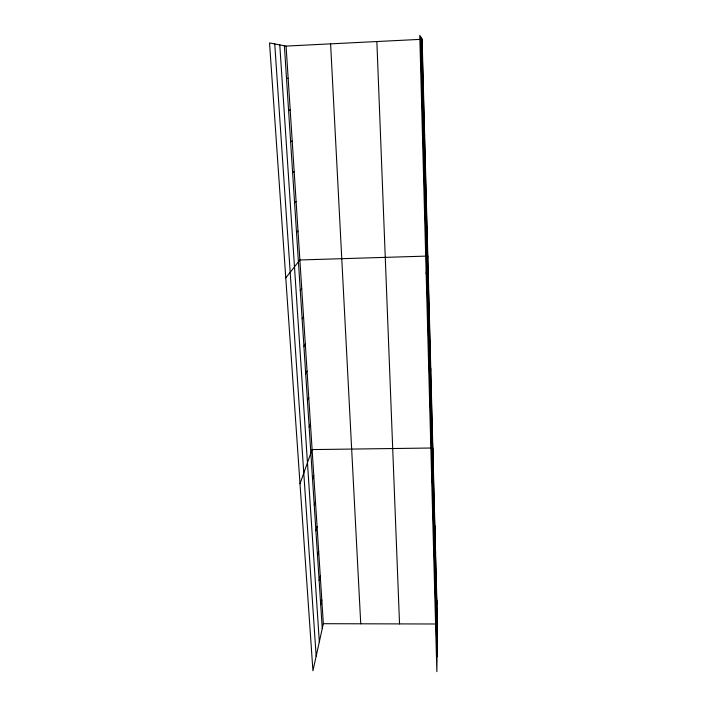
<?xml version="1.0" encoding="UTF-8"?>
<svg xmlns="http://www.w3.org/2000/svg" width="707" height="707" viewBox="0 0 707 707"><rect width="100%" height="100%" fill="white"/><g stroke="black" fill="none" stroke-linecap="round" stroke-linejoin="round"><path stroke-width="1.06" d="M437.456 624.007L436.855 671.65L419.772 35.35L422.132 39.265L437.456 624.007L323.338 623.698L312.927 670.775L269.544 42.941L286.079 46.088L419.967 39.38M436.758 604.847L436.829 600.075M436.113 580.341L436.192 575.754M435.459 555.428L435.539 551.036M434.796 530.109L434.885 525.911M434.116 504.365L434.213 500.37M433.426 478.179L433.532 474.406M431.774 482.421L432.843 447.999M432.039 425.278L432.163 421.938M431.341 398.554L431.464 395.443M430.625 371.369L430.757 368.506M429.9 343.735L430.042 341.11M429.158 315.614L429.308 313.245M428.407 287.007L428.566 284.903M426.171 273.83L427.815 256.067M426.869 228.264L427.046 226.726M426.074 198.11L426.259 196.864M425.269 167.409L425.464 166.472M320.704 604.732L321.809 600.013M319.131 580.482L320.253 575.949M317.531 555.843L318.68 551.487M315.896 530.798L317.072 526.635M314.244 505.337L315.446 501.378M312.565 479.443L313.793 475.696M424.447 136.151L424.651 135.532M300.007 483.747L312.105 449.59L430.722 448.026M309.162 427.143L310.444 423.829M307.448 400.736L308.756 397.643M305.707 373.888L307.041 371.025M303.93 346.58L305.291 343.956M302.128 318.804L303.515 316.436M300.289 290.559L301.712 288.447M285.778 277.886L299.874 259.973L425.676 256.128M296.525 232.576L298.009 231.003M294.589 202.812L296.1 201.53M292.618 172.526L294.165 171.545M290.621 141.692L292.203 141.02M288.58 110.292L290.197 109.939M286.503 78.327L288.156 78.309M274.74 43.931L316.162 656.158M279.778 44.886L319.325 641.832M286.079 46.088L323.338 623.698M284.382 45.769L322.251 628.585M330.602 43.861L360.738 623.795M376.858 41.536L399.535 623.901M421.893 38.867L437.394 628.956M421.231 37.771L437.218 642.354M420.515 36.578L437.041 656.847"/></g></svg>
